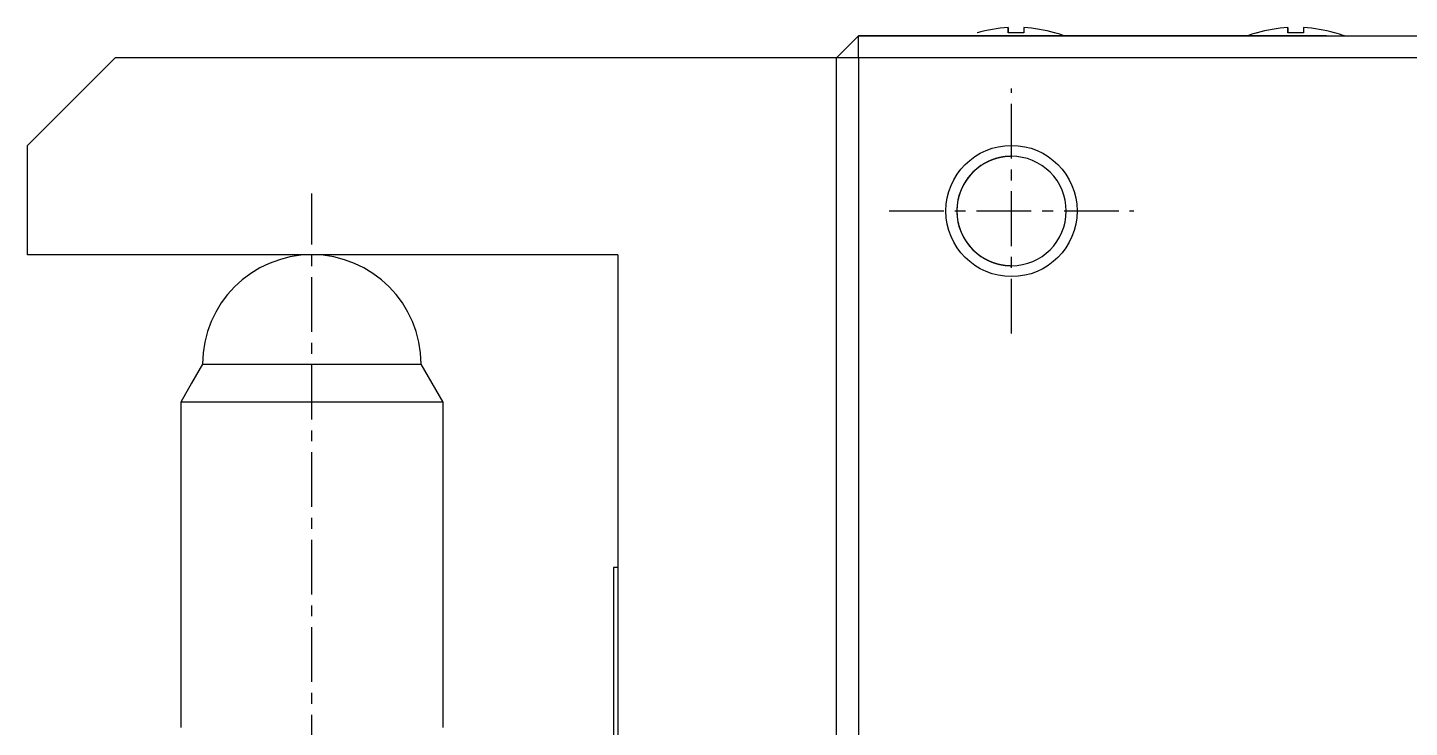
# Model space of a CAD drawing. Extents: x 93 to 296, y 41 to 278.
# Drawn here: x 95.03 to 126.63, y 147.05 to 163.04 of the extents above; entities that cross this region are included whole.
import ezdxf

# ---------------------------------------------------------------- set-up
doc = ezdxf.new("R2010")
doc.units = 0
doc.linetypes.add('CENTER', pattern=[2, 1.25, -0.25, 0.25, -0.25])
doc.layers.get('0').update_dxf_attribs({"linetype": 'CONTINUOUS'})
doc.layers.add('CENTER', color=1, linetype='CENTER')

msp = doc.modelspace()

# ---------------------------------------------------------------- linework, layer by layer
at = {"color": 7, "linetype": 'CONTINUOUS'}
for p, q in [((114.028, 162.849), (113.528, 162.349)), ((114.028, 162.849), (153.028, 162.849)), ((114.028, 162.349), (114.028, 162.849)), ((114.878, 162.849), (114.028, 162.849)), ((114.028, 162.849), (114.028, 162.849)), ((117.628, 162.849), (114.878, 162.849)), ((116.742, 162.919), (116.74, 162.923)), ((116.74, 162.923), (116.742, 162.919)), ((117.448, 163.039), (117.448, 162.919)), ((117.448, 162.919), (117.448, 163.039)), ((117.448, 163.039), (117.448, 162.919)), ((120.328, 162.849), (117.628, 162.849)), ((117.808, 163.039), (117.808, 162.919)), ((118.517, 162.923), (118.515, 162.919)), ((124.728, 162.849), (120.328, 162.849)), ((123.142, 162.919), (123.14, 162.923)), ((123.14, 162.923), (123.142, 162.919)), ((123.848, 163.039), (123.848, 162.919)), ((123.848, 162.919), (123.848, 163.039)), ((123.848, 163.039), (123.848, 162.919)), ((124.208, 163.039), (124.208, 162.919)), ((124.917, 162.923), (124.915, 162.919)), ((97.028, 162.349), (95.028, 160.349)), ((113.528, 162.349), (97.028, 162.349)), ((113.528, 162.349), (97.028, 162.349)), ((97.028, 162.349), (97.028, 162.349)), ((113.528, 123.349), (113.528, 162.349)), ((114.028, 162.349), (113.528, 162.349)), ((153.028, 162.349), (114.028, 162.349)), ((114.028, 162.349), (114.028, 123.349)), ((95.028, 157.849), (95.028, 160.349)), ((108.528, 157.849), (95.028, 157.849)), ((108.528, 157.849), (108.528, 132.849)), ((99.028, 155.349), (98.778, 154.916)), ((99.028, 155.349), (104.028, 155.349)), ((104.278, 154.916), (104.028, 155.349)), ((98.778, 154.916), (98.528, 154.483)), ((104.528, 154.483), (104.278, 154.916)), ((98.528, 154.483), (98.528, 147.049)), ((104.528, 154.483), (98.528, 154.483)), ((104.528, 147.049), (104.528, 154.483)), ((108.428, 150.699), (108.428, 148.349)), ((108.528, 150.699), (108.428, 150.699)), ((108.428, 148.349), (108.428, 145.999))]:
    msp.add_line(p, q, dxfattribs=at)
for points in [[(117.808, 162.919, 0), (117.805, 162.919, 0), (117.803, 162.919, 0), (117.8, 162.919, 0), (117.797, 162.919, 0), (117.794, 162.919, 0), (117.791, 162.919, 0), (117.789, 162.919, 0), (117.786, 162.92, 0), (117.783, 162.92, 0), (117.78, 162.92, 0), (117.777, 162.92, 0), (117.775, 162.92, 0), (117.772, 162.92, 0), (117.769, 162.92, 0), (117.766, 162.92, 0), (117.763, 162.921, 0), (117.76, 162.921, 0), (117.758, 162.921, 0), (117.755, 162.921, 0), (117.752, 162.921, 0), (117.749, 162.921, 0), (117.746, 162.921, 0), (117.744, 162.921, 0), (117.741, 162.921, 0), (117.738, 162.921, 0), (117.735, 162.921, 0), (117.732, 162.922, 0), (117.73, 162.922, 0), (117.727, 162.922, 0), (117.724, 162.922, 0), (117.721, 162.922, 0), (117.718, 162.922, 0), (117.716, 162.922, 0), (117.713, 162.922, 0), (117.71, 162.922, 0), (117.707, 162.922, 0), (117.704, 162.922, 0), (117.701, 162.922, 0), (117.699, 162.922, 0), (117.696, 162.922, 0), (117.693, 162.923, 0), (117.69, 162.923, 0), (117.687, 162.923, 0), (117.685, 162.923, 0), (117.682, 162.923, 0), (117.679, 162.923, 0), (117.676, 162.923, 0), (117.673, 162.923, 0), (117.67, 162.923, 0), (117.668, 162.923, 0), (117.665, 162.923, 0), (117.662, 162.923, 0), (117.659, 162.923, 0), (117.656, 162.923, 0), (117.654, 162.923, 0), (117.651, 162.923, 0), (117.648, 162.923, 0), (117.645, 162.923, 0), (117.642, 162.923, 0), (117.64, 162.923, 0), (117.637, 162.923, 0), (117.634, 162.923, 0), (117.631, 162.923, 0), (117.628, 162.923, 0), (117.625, 162.923, 0), (117.623, 162.923, 0), (117.62, 162.923, 0), (117.617, 162.923, 0), (117.614, 162.923, 0), (117.611, 162.923, 0), (117.609, 162.923, 0), (117.606, 162.923, 0), (117.603, 162.923, 0), (117.6, 162.923, 0), (117.597, 162.923, 0), (117.595, 162.923, 0), (117.592, 162.923, 0), (117.589, 162.923, 0), (117.586, 162.923, 0), (117.583, 162.923, 0), (117.58, 162.923, 0), (117.578, 162.923, 0), (117.575, 162.923, 0), (117.572, 162.923, 0), (117.569, 162.923, 0), (117.566, 162.923, 0), (117.564, 162.923, 0), (117.561, 162.922, 0), (117.558, 162.922, 0), (117.555, 162.922, 0), (117.552, 162.922, 0), (117.549, 162.922, 0), (117.547, 162.922, 0), (117.544, 162.922, 0), (117.541, 162.922, 0), (117.538, 162.922, 0), (117.535, 162.922, 0), (117.533, 162.922, 0), (117.53, 162.922, 0), (117.527, 162.922, 0), (117.524, 162.922, 0), (117.521, 162.921, 0), (117.519, 162.921, 0), (117.516, 162.921, 0), (117.513, 162.921, 0), (117.51, 162.921, 0), (117.507, 162.921, 0), (117.504, 162.921, 0), (117.502, 162.921, 0), (117.499, 162.921, 0), (117.496, 162.921, 0), (117.493, 162.921, 0), (117.49, 162.92, 0), (117.488, 162.92, 0), (117.485, 162.92, 0), (117.482, 162.92, 0), (117.479, 162.92, 0), (117.476, 162.92, 0), (117.474, 162.92, 0), (117.471, 162.92, 0), (117.468, 162.919, 0), (117.465, 162.919, 0), (117.462, 162.919, 0), (117.46, 162.919, 0), (117.457, 162.919, 0), (117.454, 162.919, 0), (117.451, 162.919, 0), (117.448, 162.919, 0)], [(124.208, 162.919, 0), (124.205, 162.919, 0), (124.203, 162.919, 0), (124.2, 162.919, 0), (124.197, 162.919, 0), (124.194, 162.919, 0), (124.191, 162.919, 0), (124.189, 162.919, 0), (124.186, 162.92, 0), (124.183, 162.92, 0), (124.18, 162.92, 0), (124.177, 162.92, 0), (124.175, 162.92, 0), (124.172, 162.92, 0), (124.169, 162.92, 0), (124.166, 162.92, 0), (124.163, 162.921, 0), (124.16, 162.921, 0), (124.158, 162.921, 0), (124.155, 162.921, 0), (124.152, 162.921, 0), (124.149, 162.921, 0), (124.146, 162.921, 0), (124.144, 162.921, 0), (124.141, 162.921, 0), (124.138, 162.921, 0), (124.135, 162.921, 0), (124.132, 162.922, 0), (124.13, 162.922, 0), (124.127, 162.922, 0), (124.124, 162.922, 0), (124.121, 162.922, 0), (124.118, 162.922, 0), (124.116, 162.922, 0), (124.113, 162.922, 0), (124.11, 162.922, 0), (124.107, 162.922, 0), (124.104, 162.922, 0), (124.101, 162.922, 0), (124.099, 162.922, 0), (124.096, 162.922, 0), (124.093, 162.923, 0), (124.09, 162.923, 0), (124.087, 162.923, 0), (124.085, 162.923, 0), (124.082, 162.923, 0), (124.079, 162.923, 0), (124.076, 162.923, 0), (124.073, 162.923, 0), (124.07, 162.923, 0), (124.068, 162.923, 0), (124.065, 162.923, 0), (124.062, 162.923, 0), (124.059, 162.923, 0), (124.056, 162.923, 0), (124.054, 162.923, 0), (124.051, 162.923, 0), (124.048, 162.923, 0), (124.045, 162.923, 0), (124.042, 162.923, 0), (124.04, 162.923, 0), (124.037, 162.923, 0), (124.034, 162.923, 0), (124.031, 162.923, 0), (124.028, 162.923, 0), (124.025, 162.923, 0), (124.023, 162.923, 0), (124.02, 162.923, 0), (124.017, 162.923, 0), (124.014, 162.923, 0), (124.011, 162.923, 0), (124.009, 162.923, 0), (124.006, 162.923, 0), (124.003, 162.923, 0), (124, 162.923, 0), (123.997, 162.923, 0), (123.995, 162.923, 0), (123.992, 162.923, 0), (123.989, 162.923, 0), (123.986, 162.923, 0), (123.983, 162.923, 0), (123.98, 162.923, 0), (123.978, 162.923, 0), (123.975, 162.923, 0), (123.972, 162.923, 0), (123.969, 162.923, 0), (123.966, 162.923, 0), (123.964, 162.923, 0), (123.961, 162.922, 0), (123.958, 162.922, 0), (123.955, 162.922, 0), (123.952, 162.922, 0), (123.949, 162.922, 0), (123.947, 162.922, 0), (123.944, 162.922, 0), (123.941, 162.922, 0), (123.938, 162.922, 0), (123.935, 162.922, 0), (123.933, 162.922, 0), (123.93, 162.922, 0), (123.927, 162.922, 0), (123.924, 162.922, 0), (123.921, 162.921, 0), (123.919, 162.921, 0), (123.916, 162.921, 0), (123.913, 162.921, 0), (123.91, 162.921, 0), (123.907, 162.921, 0), (123.904, 162.921, 0), (123.902, 162.921, 0), (123.899, 162.921, 0), (123.896, 162.921, 0), (123.893, 162.921, 0), (123.89, 162.92, 0), (123.888, 162.92, 0), (123.885, 162.92, 0), (123.882, 162.92, 0), (123.879, 162.92, 0), (123.876, 162.92, 0), (123.874, 162.92, 0), (123.871, 162.92, 0), (123.868, 162.919, 0), (123.865, 162.919, 0), (123.862, 162.919, 0), (123.86, 162.919, 0), (123.857, 162.919, 0), (123.854, 162.919, 0), (123.851, 162.919, 0), (123.848, 162.919, 0)], [(117.528, 160.099, 0), (117.519, 160.099, 0), (117.51, 160.099, 0), (117.501, 160.099, 0), (117.492, 160.098, 0), (117.483, 160.098, 0), (117.474, 160.098, 0), (117.465, 160.097, 0), (117.456, 160.097, 0), (117.447, 160.096, 0), (117.438, 160.096, 0), (117.429, 160.095, 0), (117.42, 160.094, 0), (117.411, 160.093, 0), (117.402, 160.093, 0), (117.393, 160.092, 0), (117.384, 160.091, 0), (117.375, 160.09, 0), (117.366, 160.088, 0), (117.357, 160.087, 0), (117.348, 160.086, 0), (117.339, 160.085, 0), (117.33, 160.083, 0), (117.321, 160.082, 0), (117.312, 160.08, 0), (117.303, 160.079, 0), (117.294, 160.077, 0), (117.285, 160.075, 0), (117.276, 160.073, 0), (117.268, 160.071, 0), (117.259, 160.07, 0), (117.25, 160.068, 0), (117.241, 160.066, 0), (117.232, 160.063, 0), (117.223, 160.061, 0), (117.215, 160.059, 0), (117.206, 160.057, 0), (117.197, 160.054, 0), (117.188, 160.052, 0), (117.18, 160.049, 0), (117.171, 160.047, 0), (117.162, 160.044, 0), (117.154, 160.042, 0), (117.145, 160.039, 0), (117.136, 160.036, 0), (117.128, 160.033, 0), (117.119, 160.03, 0), (117.111, 160.027, 0), (117.102, 160.024, 0), (117.094, 160.021, 0), (117.085, 160.018, 0), (117.077, 160.015, 0), (117.068, 160.011, 0), (117.06, 160.008, 0), (117.052, 160.005, 0), (117.043, 160.001, 0), (117.035, 159.998, 0), (117.027, 159.994, 0), (117.018, 159.99, 0), (117.01, 159.987, 0), (117.002, 159.983, 0), (116.994, 159.979, 0), (116.985, 159.975, 0), (116.977, 159.971, 0), (116.969, 159.967, 0), (116.961, 159.963, 0), (116.953, 159.959, 0), (116.945, 159.955, 0), (116.937, 159.95, 0), (116.929, 159.946, 0), (116.921, 159.942, 0), (116.913, 159.937, 0), (116.905, 159.933, 0), (116.898, 159.928, 0), (116.89, 159.924, 0), (116.882, 159.919, 0), (116.874, 159.914, 0), (116.867, 159.909, 0), (116.859, 159.905, 0), (116.851, 159.9, 0), (116.844, 159.895, 0), (116.836, 159.89, 0), (116.829, 159.885, 0), (116.821, 159.88, 0), (116.814, 159.875, 0), (116.806, 159.869, 0), (116.799, 159.864, 0), (116.792, 159.859, 0), (116.784, 159.853, 0), (116.777, 159.848, 0), (116.77, 159.843, 0), (116.763, 159.837, 0), (116.755, 159.831, 0), (116.748, 159.826, 0), (116.741, 159.82, 0), (116.734, 159.814, 0), (116.727, 159.809, 0), (116.72, 159.803, 0), (116.713, 159.797, 0), (116.707, 159.791, 0), (116.7, 159.785, 0), (116.693, 159.779, 0), (116.686, 159.773, 0), (116.68, 159.767, 0), (116.673, 159.761, 0), (116.666, 159.754, 0), (116.66, 159.748, 0), (116.653, 159.742, 0), (116.647, 159.736, 0), (116.641, 159.729, 0), (116.634, 159.723, 0), (116.628, 159.716, 0), (116.622, 159.71, 0), (116.615, 159.703, 0), (116.609, 159.696, 0), (116.603, 159.69, 0), (116.597, 159.683, 0), (116.591, 159.676, 0), (116.585, 159.669, 0), (116.579, 159.663, 0), (116.573, 159.656, 0), (116.568, 159.649, 0), (116.562, 159.642, 0), (116.556, 159.635, 0), (116.55, 159.628, 0), (116.545, 159.621, 0), (116.539, 159.613, 0), (116.534, 159.606, 0), (116.528, 159.599, 0)], [(117.028, 159.995, 0), (117.024, 159.993, 0), (117.019, 159.991, 0), (117.014, 159.988, 0), (117.01, 159.986, 0), (117.005, 159.984, 0), (117.001, 159.982, 0), (116.996, 159.98, 0), (116.992, 159.978, 0), (116.987, 159.976, 0), (116.983, 159.974, 0), (116.978, 159.971, 0), (116.973, 159.969, 0), (116.969, 159.967, 0), (116.964, 159.965, 0), (116.96, 159.962, 0), (116.955, 159.96, 0), (116.951, 159.958, 0), (116.947, 159.955, 0), (116.942, 159.953, 0), (116.938, 159.951, 0), (116.933, 159.948, 0), (116.929, 159.946, 0), (116.924, 159.943, 0), (116.92, 159.941, 0), (116.916, 159.939, 0), (116.911, 159.936, 0), (116.907, 159.934, 0), (116.902, 159.931, 0), (116.898, 159.929, 0), (116.894, 159.926, 0), (116.889, 159.923, 0), (116.885, 159.921, 0), (116.881, 159.918, 0), (116.876, 159.916, 0), (116.872, 159.913, 0), (116.868, 159.91, 0), (116.864, 159.908, 0), (116.859, 159.905, 0), (116.855, 159.902, 0), (116.851, 159.9, 0), (116.847, 159.897, 0), (116.842, 159.894, 0), (116.838, 159.891, 0), (116.834, 159.888, 0), (116.83, 159.886, 0), (116.826, 159.883, 0), (116.822, 159.88, 0), (116.817, 159.877, 0), (116.813, 159.874, 0), (116.809, 159.871, 0), (116.805, 159.868, 0), (116.801, 159.866, 0), (116.797, 159.863, 0), (116.793, 159.86, 0), (116.789, 159.857, 0), (116.785, 159.854, 0), (116.781, 159.851, 0), (116.777, 159.848, 0), (116.773, 159.845, 0), (116.769, 159.842, 0), (116.765, 159.839, 0), (116.761, 159.835, 0), (116.757, 159.832, 0), (116.753, 159.829, 0), (116.749, 159.826, 0), (116.745, 159.823, 0), (116.741, 159.82, 0), (116.737, 159.817, 0), (116.733, 159.813, 0), (116.729, 159.81, 0), (116.725, 159.807, 0), (116.721, 159.804, 0), (116.718, 159.8, 0), (116.714, 159.797, 0), (116.71, 159.794, 0), (116.706, 159.791, 0), (116.702, 159.787, 0), (116.699, 159.784, 0), (116.695, 159.781, 0), (116.691, 159.777, 0), (116.687, 159.774, 0), (116.684, 159.77, 0), (116.68, 159.767, 0), (116.676, 159.764, 0), (116.673, 159.76, 0), (116.669, 159.757, 0), (116.665, 159.753, 0), (116.662, 159.75, 0), (116.658, 159.746, 0), (116.654, 159.743, 0), (116.651, 159.739, 0), (116.647, 159.736, 0), (116.644, 159.732, 0), (116.64, 159.729, 0), (116.637, 159.725, 0), (116.633, 159.721, 0), (116.629, 159.718, 0), (116.626, 159.714, 0), (116.623, 159.71, 0), (116.619, 159.707, 0), (116.616, 159.703, 0), (116.612, 159.699, 0), (116.609, 159.696, 0), (116.605, 159.692, 0), (116.602, 159.688, 0), (116.599, 159.685, 0), (116.595, 159.681, 0), (116.592, 159.677, 0), (116.589, 159.673, 0), (116.585, 159.669, 0), (116.582, 159.666, 0), (116.579, 159.662, 0), (116.575, 159.658, 0), (116.572, 159.654, 0), (116.569, 159.65, 0), (116.566, 159.646, 0), (116.562, 159.643, 0), (116.559, 159.639, 0), (116.556, 159.635, 0), (116.553, 159.631, 0), (116.55, 159.627, 0), (116.547, 159.623, 0), (116.544, 159.619, 0), (116.54, 159.615, 0), (116.537, 159.611, 0), (116.534, 159.607, 0), (116.531, 159.603, 0), (116.528, 159.599, 0)], [(117.493, 160.098, 0), (117.489, 160.098, 0), (117.485, 160.098, 0), (117.482, 160.098, 0), (117.478, 160.098, 0), (117.474, 160.098, 0), (117.47, 160.098, 0), (117.467, 160.097, 0), (117.463, 160.097, 0), (117.459, 160.097, 0), (117.455, 160.097, 0), (117.452, 160.097, 0), (117.448, 160.096, 0), (117.444, 160.096, 0), (117.441, 160.096, 0), (117.437, 160.096, 0), (117.433, 160.095, 0), (117.429, 160.095, 0), (117.426, 160.095, 0), (117.422, 160.094, 0), (117.418, 160.094, 0), (117.414, 160.094, 0), (117.411, 160.093, 0), (117.407, 160.093, 0), (117.403, 160.093, 0), (117.4, 160.092, 0), (117.396, 160.092, 0), (117.392, 160.092, 0), (117.388, 160.091, 0), (117.385, 160.091, 0), (117.381, 160.09, 0), (117.377, 160.09, 0), (117.373, 160.089, 0), (117.37, 160.089, 0), (117.366, 160.088, 0), (117.362, 160.088, 0), (117.359, 160.087, 0), (117.355, 160.087, 0), (117.351, 160.086, 0), (117.348, 160.086, 0), (117.344, 160.085, 0), (117.34, 160.085, 0), (117.336, 160.084, 0), (117.333, 160.084, 0), (117.329, 160.083, 0), (117.325, 160.082, 0), (117.322, 160.082, 0), (117.318, 160.081, 0), (117.314, 160.081, 0), (117.311, 160.08, 0), (117.307, 160.079, 0), (117.303, 160.079, 0), (117.3, 160.078, 0), (117.296, 160.077, 0), (117.292, 160.076, 0), (117.289, 160.076, 0), (117.285, 160.075, 0), (117.281, 160.074, 0), (117.278, 160.074, 0), (117.274, 160.073, 0), (117.27, 160.072, 0), (117.267, 160.071, 0), (117.263, 160.07, 0), (117.259, 160.07, 0), (117.256, 160.069, 0), (117.252, 160.068, 0), (117.248, 160.067, 0), (117.245, 160.066, 0), (117.241, 160.066, 0), (117.237, 160.065, 0), (117.234, 160.064, 0), (117.23, 160.063, 0), (117.226, 160.062, 0), (117.223, 160.061, 0), (117.219, 160.06, 0), (117.216, 160.059, 0), (117.212, 160.058, 0), (117.208, 160.057, 0), (117.205, 160.056, 0), (117.201, 160.055, 0), (117.197, 160.054, 0), (117.194, 160.053, 0), (117.19, 160.052, 0), (117.187, 160.051, 0), (117.183, 160.05, 0), (117.179, 160.049, 0), (117.176, 160.048, 0), (117.172, 160.047, 0), (117.169, 160.046, 0), (117.165, 160.045, 0), (117.162, 160.044, 0), (117.158, 160.043, 0), (117.154, 160.042, 0), (117.151, 160.041, 0), (117.147, 160.04, 0), (117.144, 160.038, 0), (117.14, 160.037, 0), (117.137, 160.036, 0), (117.133, 160.035, 0), (117.129, 160.034, 0), (117.126, 160.032, 0), (117.122, 160.031, 0), (117.119, 160.03, 0), (117.115, 160.029, 0), (117.112, 160.028, 0), (117.108, 160.026, 0), (117.105, 160.025, 0), (117.101, 160.024, 0), (117.098, 160.022, 0), (117.094, 160.021, 0), (117.091, 160.02, 0), (117.087, 160.019, 0), (117.084, 160.017, 0), (117.08, 160.016, 0), (117.077, 160.015, 0), (117.073, 160.013, 0), (117.07, 160.012, 0), (117.066, 160.01, 0), (117.063, 160.009, 0), (117.059, 160.008, 0), (117.056, 160.006, 0), (117.052, 160.005, 0), (117.049, 160.003, 0), (117.045, 160.002, 0), (117.042, 160.001, 0), (117.039, 159.999, 0), (117.035, 159.998, 0), (117.032, 159.996, 0), (117.028, 159.995, 0)], [(116.528, 159.599, 0), (116.521, 159.589, 0), (116.513, 159.579, 0), (116.506, 159.568, 0), (116.499, 159.558, 0), (116.492, 159.548, 0), (116.485, 159.537, 0), (116.478, 159.527, 0), (116.471, 159.516, 0), (116.465, 159.506, 0), (116.458, 159.495, 0), (116.452, 159.484, 0), (116.445, 159.473, 0), (116.439, 159.462, 0), (116.433, 159.451, 0), (116.427, 159.44, 0), (116.421, 159.429, 0), (116.415, 159.418, 0), (116.41, 159.407, 0), (116.404, 159.395, 0), (116.399, 159.384, 0), (116.393, 159.373, 0), (116.388, 159.361, 0), (116.383, 159.35, 0), (116.378, 159.338, 0), (116.373, 159.327, 0), (116.368, 159.315, 0), (116.364, 159.303, 0), (116.359, 159.292, 0), (116.355, 159.28, 0), (116.351, 159.268, 0), (116.346, 159.256, 0), (116.342, 159.244, 0), (116.338, 159.232, 0), (116.335, 159.22, 0), (116.331, 159.208, 0), (116.327, 159.196, 0), (116.324, 159.184, 0), (116.321, 159.172, 0), (116.318, 159.16, 0), (116.314, 159.148, 0), (116.312, 159.135, 0), (116.309, 159.123, 0), (116.306, 159.111, 0), (116.303, 159.099, 0), (116.301, 159.086, 0), (116.299, 159.074, 0), (116.296, 159.062, 0), (116.294, 159.049, 0), (116.292, 159.037, 0), (116.291, 159.024, 0), (116.289, 159.012, 0), (116.287, 158.999, 0), (116.286, 158.987, 0), (116.285, 158.974, 0), (116.283, 158.962, 0), (116.282, 158.949, 0), (116.281, 158.937, 0), (116.281, 158.924, 0), (116.28, 158.912, 0), (116.279, 158.899, 0), (116.279, 158.887, 0), (116.279, 158.874, 0), (116.278, 158.862, 0), (116.278, 158.849, 0), (116.278, 158.836, 0), (116.279, 158.824, 0), (116.279, 158.811, 0), (116.279, 158.799, 0), (116.28, 158.786, 0), (116.281, 158.774, 0), (116.281, 158.761, 0), (116.282, 158.749, 0), (116.283, 158.736, 0), (116.285, 158.724, 0), (116.286, 158.711, 0), (116.287, 158.699, 0), (116.289, 158.686, 0), (116.291, 158.674, 0), (116.292, 158.661, 0), (116.294, 158.649, 0), (116.296, 158.636, 0), (116.299, 158.624, 0), (116.301, 158.612, 0), (116.303, 158.599, 0), (116.306, 158.587, 0), (116.309, 158.575, 0), (116.312, 158.562, 0), (116.314, 158.55, 0), (116.318, 158.538, 0), (116.321, 158.526, 0), (116.324, 158.514, 0), (116.327, 158.502, 0), (116.331, 158.49, 0), (116.335, 158.478, 0), (116.338, 158.466, 0), (116.342, 158.454, 0), (116.346, 158.442, 0), (116.351, 158.43, 0), (116.355, 158.418, 0), (116.359, 158.406, 0), (116.364, 158.395, 0), (116.368, 158.383, 0), (116.373, 158.371, 0), (116.378, 158.36, 0), (116.383, 158.348, 0), (116.388, 158.337, 0), (116.393, 158.325, 0), (116.399, 158.314, 0), (116.404, 158.303, 0), (116.41, 158.291, 0), (116.415, 158.28, 0), (116.421, 158.269, 0), (116.427, 158.258, 0), (116.433, 158.247, 0), (116.439, 158.236, 0), (116.445, 158.225, 0), (116.452, 158.214, 0), (116.458, 158.203, 0), (116.465, 158.192, 0), (116.471, 158.182, 0), (116.478, 158.171, 0), (116.485, 158.161, 0), (116.492, 158.15, 0), (116.499, 158.14, 0), (116.506, 158.129, 0), (116.513, 158.119, 0), (116.521, 158.109, 0), (116.528, 158.099, 0)], [(116.528, 159.599, 0), (116.521, 159.589, 0), (116.513, 159.579, 0), (116.506, 159.568, 0), (116.499, 159.558, 0), (116.492, 159.548, 0), (116.485, 159.537, 0), (116.478, 159.527, 0), (116.471, 159.516, 0), (116.465, 159.506, 0), (116.458, 159.495, 0), (116.452, 159.484, 0), (116.445, 159.473, 0), (116.439, 159.462, 0), (116.433, 159.451, 0), (116.427, 159.44, 0), (116.421, 159.429, 0), (116.415, 159.418, 0), (116.41, 159.407, 0), (116.404, 159.395, 0), (116.399, 159.384, 0), (116.393, 159.373, 0), (116.388, 159.361, 0), (116.383, 159.35, 0), (116.378, 159.338, 0), (116.373, 159.327, 0), (116.368, 159.315, 0), (116.364, 159.303, 0), (116.359, 159.292, 0), (116.355, 159.28, 0), (116.351, 159.268, 0), (116.346, 159.256, 0), (116.342, 159.244, 0), (116.338, 159.232, 0), (116.335, 159.22, 0), (116.331, 159.208, 0), (116.327, 159.196, 0), (116.324, 159.184, 0), (116.321, 159.172, 0), (116.317, 159.16, 0), (116.314, 159.148, 0), (116.311, 159.135, 0), (116.309, 159.123, 0), (116.306, 159.111, 0), (116.303, 159.099, 0), (116.301, 159.086, 0), (116.299, 159.074, 0), (116.296, 159.062, 0), (116.294, 159.049, 0), (116.292, 159.037, 0), (116.291, 159.024, 0), (116.289, 159.012, 0), (116.287, 158.999, 0), (116.286, 158.987, 0), (116.285, 158.974, 0), (116.283, 158.962, 0), (116.282, 158.949, 0), (116.281, 158.937, 0), (116.28, 158.924, 0), (116.28, 158.912, 0), (116.279, 158.899, 0), (116.279, 158.887, 0), (116.278, 158.874, 0), (116.278, 158.862, 0), (116.278, 158.849, 0), (116.278, 158.836, 0), (116.278, 158.824, 0), (116.279, 158.811, 0), (116.279, 158.799, 0), (116.28, 158.786, 0), (116.28, 158.774, 0), (116.281, 158.761, 0), (116.282, 158.749, 0), (116.283, 158.736, 0), (116.285, 158.724, 0), (116.286, 158.711, 0), (116.287, 158.699, 0), (116.289, 158.686, 0), (116.291, 158.674, 0), (116.292, 158.661, 0), (116.294, 158.649, 0), (116.296, 158.636, 0), (116.299, 158.624, 0), (116.301, 158.612, 0), (116.303, 158.599, 0), (116.306, 158.587, 0), (116.309, 158.575, 0), (116.311, 158.562, 0), (116.314, 158.55, 0), (116.317, 158.538, 0), (116.321, 158.526, 0), (116.324, 158.514, 0), (116.327, 158.502, 0), (116.331, 158.49, 0), (116.335, 158.478, 0), (116.338, 158.466, 0), (116.342, 158.454, 0), (116.346, 158.442, 0), (116.351, 158.43, 0), (116.355, 158.418, 0), (116.359, 158.406, 0), (116.364, 158.395, 0), (116.368, 158.383, 0), (116.373, 158.371, 0), (116.378, 158.36, 0), (116.383, 158.348, 0), (116.388, 158.337, 0), (116.393, 158.325, 0), (116.399, 158.314, 0), (116.404, 158.303, 0), (116.41, 158.291, 0), (116.415, 158.28, 0), (116.421, 158.269, 0), (116.427, 158.258, 0), (116.433, 158.247, 0), (116.439, 158.236, 0), (116.445, 158.225, 0), (116.452, 158.214, 0), (116.458, 158.203, 0), (116.465, 158.192, 0), (116.471, 158.182, 0), (116.478, 158.171, 0), (116.485, 158.161, 0), (116.492, 158.15, 0), (116.499, 158.14, 0), (116.506, 158.129, 0), (116.513, 158.119, 0), (116.521, 158.109, 0), (116.528, 158.099, 0)], [(116.528, 158.099, 0), (116.531, 158.095, 0), (116.534, 158.091, 0), (116.537, 158.087, 0), (116.54, 158.083, 0), (116.544, 158.079, 0), (116.547, 158.075, 0), (116.55, 158.071, 0), (116.553, 158.067, 0), (116.556, 158.063, 0), (116.559, 158.059, 0), (116.562, 158.055, 0), (116.566, 158.052, 0), (116.569, 158.048, 0), (116.572, 158.044, 0), (116.575, 158.04, 0), (116.579, 158.036, 0), (116.582, 158.032, 0), (116.585, 158.028, 0), (116.589, 158.025, 0), (116.592, 158.021, 0), (116.595, 158.017, 0), (116.599, 158.013, 0), (116.602, 158.01, 0), (116.605, 158.006, 0), (116.609, 158.002, 0), (116.612, 157.999, 0), (116.616, 157.995, 0), (116.619, 157.991, 0), (116.623, 157.988, 0), (116.626, 157.984, 0), (116.629, 157.98, 0), (116.633, 157.977, 0), (116.637, 157.973, 0), (116.64, 157.969, 0), (116.644, 157.966, 0), (116.647, 157.962, 0), (116.651, 157.959, 0), (116.654, 157.955, 0), (116.658, 157.952, 0), (116.662, 157.948, 0), (116.665, 157.945, 0), (116.669, 157.941, 0), (116.673, 157.938, 0), (116.676, 157.934, 0), (116.68, 157.931, 0), (116.684, 157.928, 0), (116.687, 157.924, 0), (116.691, 157.921, 0), (116.695, 157.917, 0), (116.699, 157.914, 0), (116.702, 157.911, 0), (116.706, 157.907, 0), (116.71, 157.904, 0), (116.714, 157.901, 0), (116.718, 157.898, 0), (116.721, 157.894, 0), (116.725, 157.891, 0), (116.729, 157.888, 0), (116.733, 157.885, 0), (116.737, 157.881, 0), (116.741, 157.878, 0), (116.745, 157.875, 0), (116.749, 157.872, 0), (116.753, 157.869, 0), (116.757, 157.866, 0), (116.761, 157.863, 0), (116.765, 157.859, 0), (116.769, 157.856, 0), (116.773, 157.853, 0), (116.777, 157.85, 0), (116.781, 157.847, 0), (116.785, 157.844, 0), (116.789, 157.841, 0), (116.793, 157.838, 0), (116.797, 157.835, 0), (116.801, 157.832, 0), (116.805, 157.829, 0), (116.809, 157.827, 0), (116.813, 157.824, 0), (116.817, 157.821, 0), (116.822, 157.818, 0), (116.826, 157.815, 0), (116.83, 157.812, 0), (116.834, 157.809, 0), (116.838, 157.807, 0), (116.842, 157.804, 0), (116.847, 157.801, 0), (116.851, 157.798, 0), (116.855, 157.796, 0), (116.859, 157.793, 0), (116.864, 157.79, 0), (116.868, 157.788, 0), (116.872, 157.785, 0), (116.876, 157.782, 0), (116.881, 157.78, 0), (116.885, 157.777, 0), (116.889, 157.775, 0), (116.894, 157.772, 0), (116.898, 157.769, 0), (116.902, 157.767, 0), (116.907, 157.764, 0), (116.911, 157.762, 0), (116.916, 157.759, 0), (116.92, 157.757, 0), (116.924, 157.755, 0), (116.929, 157.752, 0), (116.933, 157.75, 0), (116.938, 157.747, 0), (116.942, 157.745, 0), (116.947, 157.743, 0), (116.951, 157.74, 0), (116.955, 157.738, 0), (116.96, 157.736, 0), (116.964, 157.733, 0), (116.969, 157.731, 0), (116.973, 157.729, 0), (116.978, 157.727, 0), (116.983, 157.724, 0), (116.987, 157.722, 0), (116.992, 157.72, 0), (116.996, 157.718, 0), (117.001, 157.716, 0), (117.005, 157.714, 0), (117.01, 157.712, 0), (117.014, 157.709, 0), (117.019, 157.707, 0), (117.024, 157.705, 0), (117.028, 157.703, 0)], [(116.528, 158.099, 0), (116.534, 158.092, 0), (116.539, 158.085, 0), (116.545, 158.077, 0), (116.55, 158.07, 0), (116.556, 158.063, 0), (116.562, 158.056, 0), (116.568, 158.049, 0), (116.573, 158.042, 0), (116.579, 158.035, 0), (116.585, 158.029, 0), (116.591, 158.022, 0), (116.597, 158.015, 0), (116.603, 158.008, 0), (116.609, 158.002, 0), (116.615, 157.995, 0), (116.622, 157.988, 0), (116.628, 157.982, 0), (116.634, 157.975, 0), (116.641, 157.969, 0), (116.647, 157.962, 0), (116.653, 157.956, 0), (116.66, 157.95, 0), (116.666, 157.944, 0), (116.673, 157.937, 0), (116.68, 157.931, 0), (116.686, 157.925, 0), (116.693, 157.919, 0), (116.7, 157.913, 0), (116.707, 157.907, 0), (116.713, 157.901, 0), (116.72, 157.895, 0), (116.727, 157.889, 0), (116.734, 157.884, 0), (116.741, 157.878, 0), (116.748, 157.872, 0), (116.755, 157.866, 0), (116.763, 157.861, 0), (116.77, 157.855, 0), (116.777, 157.85, 0), (116.784, 157.845, 0), (116.792, 157.839, 0), (116.799, 157.834, 0), (116.806, 157.829, 0), (116.814, 157.823, 0), (116.821, 157.818, 0), (116.829, 157.813, 0), (116.836, 157.808, 0), (116.844, 157.803, 0), (116.851, 157.798, 0), (116.859, 157.793, 0), (116.867, 157.788, 0), (116.874, 157.784, 0), (116.882, 157.779, 0), (116.89, 157.774, 0), (116.898, 157.77, 0), (116.905, 157.765, 0), (116.913, 157.761, 0), (116.921, 157.756, 0), (116.929, 157.752, 0), (116.937, 157.748, 0), (116.945, 157.743, 0), (116.953, 157.739, 0), (116.961, 157.735, 0), (116.969, 157.731, 0), (116.977, 157.727, 0), (116.985, 157.723, 0), (116.994, 157.719, 0), (117.002, 157.715, 0), (117.01, 157.711, 0), (117.018, 157.708, 0), (117.027, 157.704, 0), (117.035, 157.7, 0), (117.043, 157.697, 0), (117.052, 157.693, 0), (117.06, 157.69, 0), (117.068, 157.687, 0), (117.077, 157.683, 0), (117.085, 157.68, 0), (117.094, 157.677, 0), (117.102, 157.674, 0), (117.111, 157.671, 0), (117.119, 157.668, 0), (117.128, 157.665, 0), (117.136, 157.662, 0), (117.145, 157.659, 0), (117.154, 157.656, 0), (117.162, 157.654, 0), (117.171, 157.651, 0), (117.18, 157.649, 0), (117.188, 157.646, 0), (117.197, 157.644, 0), (117.206, 157.641, 0), (117.215, 157.639, 0), (117.223, 157.637, 0), (117.232, 157.635, 0), (117.241, 157.632, 0), (117.25, 157.63, 0), (117.259, 157.628, 0), (117.268, 157.626, 0), (117.276, 157.625, 0), (117.285, 157.623, 0), (117.294, 157.621, 0), (117.303, 157.619, 0), (117.312, 157.618, 0), (117.321, 157.616, 0), (117.33, 157.615, 0), (117.339, 157.613, 0), (117.348, 157.612, 0), (117.357, 157.611, 0), (117.366, 157.61, 0), (117.375, 157.608, 0), (117.384, 157.607, 0), (117.393, 157.606, 0), (117.402, 157.605, 0), (117.411, 157.605, 0), (117.42, 157.604, 0), (117.429, 157.603, 0), (117.438, 157.602, 0), (117.447, 157.602, 0), (117.456, 157.601, 0), (117.465, 157.601, 0), (117.474, 157.6, 0), (117.483, 157.6, 0), (117.492, 157.6, 0), (117.501, 157.599, 0), (117.51, 157.599, 0), (117.519, 157.599, 0), (117.528, 157.599, 0)], [(117.028, 157.703, 0), (117.032, 157.702, 0), (117.035, 157.7, 0), (117.039, 157.699, 0), (117.042, 157.697, 0), (117.045, 157.696, 0), (117.049, 157.695, 0), (117.052, 157.693, 0), (117.056, 157.692, 0), (117.059, 157.69, 0), (117.063, 157.689, 0), (117.066, 157.687, 0), (117.07, 157.686, 0), (117.073, 157.685, 0), (117.077, 157.683, 0), (117.08, 157.682, 0), (117.084, 157.681, 0), (117.087, 157.679, 0), (117.091, 157.678, 0), (117.094, 157.677, 0), (117.098, 157.675, 0), (117.101, 157.674, 0), (117.105, 157.673, 0), (117.108, 157.672, 0), (117.112, 157.67, 0), (117.115, 157.669, 0), (117.119, 157.668, 0), (117.122, 157.667, 0), (117.126, 157.665, 0), (117.129, 157.664, 0), (117.133, 157.663, 0), (117.137, 157.662, 0), (117.14, 157.661, 0), (117.144, 157.66, 0), (117.147, 157.658, 0), (117.151, 157.657, 0), (117.154, 157.656, 0), (117.158, 157.655, 0), (117.162, 157.654, 0), (117.165, 157.653, 0), (117.169, 157.652, 0), (117.172, 157.651, 0), (117.176, 157.65, 0), (117.179, 157.649, 0), (117.183, 157.648, 0), (117.187, 157.647, 0), (117.19, 157.646, 0), (117.194, 157.645, 0), (117.197, 157.644, 0), (117.201, 157.643, 0), (117.205, 157.642, 0), (117.208, 157.641, 0), (117.212, 157.64, 0), (117.216, 157.639, 0), (117.219, 157.638, 0), (117.223, 157.637, 0), (117.226, 157.636, 0), (117.23, 157.635, 0), (117.234, 157.634, 0), (117.237, 157.633, 0), (117.241, 157.632, 0), (117.245, 157.632, 0), (117.248, 157.631, 0), (117.252, 157.63, 0), (117.256, 157.629, 0), (117.259, 157.628, 0), (117.263, 157.627, 0), (117.267, 157.627, 0), (117.27, 157.626, 0), (117.274, 157.625, 0), (117.278, 157.624, 0), (117.281, 157.624, 0), (117.285, 157.623, 0), (117.289, 157.622, 0), (117.292, 157.621, 0), (117.296, 157.621, 0), (117.3, 157.62, 0), (117.303, 157.619, 0), (117.307, 157.619, 0), (117.311, 157.618, 0), (117.314, 157.617, 0), (117.318, 157.617, 0), (117.322, 157.616, 0), (117.325, 157.616, 0), (117.329, 157.615, 0), (117.333, 157.614, 0), (117.336, 157.614, 0), (117.34, 157.613, 0), (117.344, 157.613, 0), (117.348, 157.612, 0), (117.351, 157.612, 0), (117.355, 157.611, 0), (117.359, 157.611, 0), (117.362, 157.61, 0), (117.366, 157.61, 0), (117.37, 157.609, 0), (117.374, 157.609, 0), (117.377, 157.608, 0), (117.381, 157.608, 0), (117.385, 157.607, 0), (117.388, 157.607, 0), (117.392, 157.606, 0), (117.396, 157.606, 0), (117.4, 157.606, 0), (117.403, 157.605, 0), (117.407, 157.605, 0), (117.411, 157.605, 0), (117.414, 157.604, 0), (117.418, 157.604, 0), (117.422, 157.604, 0), (117.426, 157.603, 0), (117.429, 157.603, 0), (117.433, 157.603, 0), (117.437, 157.602, 0), (117.441, 157.602, 0), (117.444, 157.602, 0), (117.448, 157.602, 0), (117.452, 157.601, 0), (117.455, 157.601, 0), (117.459, 157.601, 0), (117.463, 157.601, 0), (117.467, 157.6, 0), (117.47, 157.6, 0), (117.474, 157.6, 0), (117.478, 157.6, 0), (117.482, 157.6, 0), (117.485, 157.6, 0), (117.489, 157.6, 0), (117.493, 157.599, 0)], [(117.493, 157.599, 0), (117.493, 157.599, 0), (117.493, 157.599, 0), (117.494, 157.599, 0), (117.494, 157.599, 0), (117.494, 157.599, 0), (117.495, 157.599, 0), (117.495, 157.599, 0), (117.495, 157.599, 0), (117.495, 157.599, 0), (117.496, 157.599, 0), (117.496, 157.599, 0), (117.496, 157.599, 0), (117.496, 157.599, 0), (117.497, 157.599, 0), (117.497, 157.599, 0), (117.497, 157.599, 0), (117.498, 157.599, 0), (117.498, 157.599, 0), (117.498, 157.599, 0), (117.498, 157.599, 0), (117.499, 157.599, 0), (117.499, 157.599, 0), (117.499, 157.599, 0), (117.499, 157.599, 0), (117.5, 157.599, 0), (117.5, 157.599, 0), (117.5, 157.599, 0), (117.501, 157.599, 0), (117.501, 157.599, 0), (117.501, 157.599, 0), (117.501, 157.599, 0), (117.502, 157.599, 0), (117.502, 157.599, 0), (117.502, 157.599, 0), (117.503, 157.599, 0), (117.503, 157.599, 0), (117.503, 157.599, 0), (117.503, 157.599, 0), (117.504, 157.599, 0), (117.504, 157.599, 0), (117.504, 157.599, 0), (117.504, 157.599, 0), (117.505, 157.599, 0), (117.505, 157.599, 0), (117.505, 157.599, 0), (117.506, 157.599, 0), (117.506, 157.599, 0), (117.506, 157.599, 0), (117.506, 157.599, 0), (117.507, 157.599, 0), (117.507, 157.599, 0), (117.507, 157.599, 0), (117.508, 157.599, 0), (117.508, 157.599, 0), (117.508, 157.599, 0), (117.508, 157.599, 0), (117.509, 157.599, 0), (117.509, 157.599, 0), (117.509, 157.599, 0), (117.509, 157.599, 0), (117.51, 157.599, 0), (117.51, 157.599, 0), (117.51, 157.599, 0), (117.511, 157.599, 0), (117.511, 157.599, 0), (117.511, 157.599, 0), (117.511, 157.599, 0), (117.512, 157.599, 0), (117.512, 157.599, 0), (117.512, 157.599, 0), (117.512, 157.599, 0), (117.513, 157.599, 0), (117.513, 157.599, 0), (117.513, 157.599, 0), (117.514, 157.599, 0), (117.514, 157.599, 0), (117.514, 157.599, 0), (117.514, 157.599, 0), (117.515, 157.599, 0), (117.515, 157.599, 0), (117.515, 157.599, 0), (117.516, 157.599, 0), (117.516, 157.599, 0), (117.516, 157.599, 0), (117.516, 157.599, 0), (117.517, 157.599, 0), (117.517, 157.599, 0), (117.517, 157.599, 0), (117.517, 157.599, 0), (117.518, 157.599, 0), (117.518, 157.599, 0), (117.518, 157.599, 0), (117.519, 157.599, 0), (117.519, 157.599, 0), (117.519, 157.599, 0), (117.519, 157.599, 0), (117.52, 157.599, 0), (117.52, 157.599, 0), (117.52, 157.599, 0), (117.52, 157.599, 0), (117.521, 157.599, 0), (117.521, 157.599, 0), (117.521, 157.599, 0), (117.522, 157.599, 0), (117.522, 157.599, 0), (117.522, 157.599, 0), (117.522, 157.599, 0), (117.523, 157.599, 0), (117.523, 157.599, 0), (117.523, 157.599, 0), (117.524, 157.599, 0), (117.524, 157.599, 0), (117.524, 157.599, 0), (117.524, 157.599, 0), (117.525, 157.599, 0), (117.525, 157.599, 0), (117.525, 157.599, 0), (117.525, 157.599, 0), (117.526, 157.599, 0), (117.526, 157.599, 0), (117.526, 157.599, 0), (117.527, 157.599, 0), (117.527, 157.599, 0), (117.527, 157.599, 0), (117.527, 157.599, 0), (117.528, 157.599, 0), (117.528, 157.599, 0), (117.528, 157.599, 0)]]:
    msp.add_polyline3d(points, dxfattribs=at)
at = {"color": 3, "linetype": 'CONTINUOUS'}
msp.add_circle((117.528, 158.849), 1.5, dxfattribs=at)
at = {"color": 7, "linetype": 'CONTINUOUS'}
for centre, radius, start, end in [((117.628, 159.849), 3.195, 93.2297, 106.1067), ((117.628, 159.849), 3.195, 73.8933, 86.7703), ((117.628, 159.849), 3.2, 69.6359, 73.8775), ((124.028, 159.849), 3.2, 106.1225, 110.3641), ((124.028, 159.849), 3.195, 93.2297, 106.1067), ((124.028, 159.849), 3.195, 73.8933, 86.7703), ((124.028, 159.849), 3.2, 69.6359, 73.8775), ((117.528, 158.849), 1.25, 90.0002, 270.0002), ((117.528, 158.849), 1.25, 0, 90.0002), ((117.528, 158.849), 1.25, 140.7523, 148.9003), ((117.528, 158.849), 1.25, 270.0002, 0), ((117.528, 158.849), 1.25, 215.5546, 217.4983), ((101.528, 155.349), 2.5, 90, 180), ((101.528, 155.349), 2.5, 0, 90)]:
    msp.add_arc(centre, radius, start, end, dxfattribs=at)
at = {"layer": 'CENTER', "color": 1, "linetype": 'CENTER'}
for p, q in [((117.528, 156.049), (117.528, 161.649)), ((101.528, 102.086), (101.528, 159.246)), ((114.728, 158.849), (120.328, 158.849))]:
    msp.add_line(p, q, dxfattribs=at)

doc.saveas('drawing.dxf')
